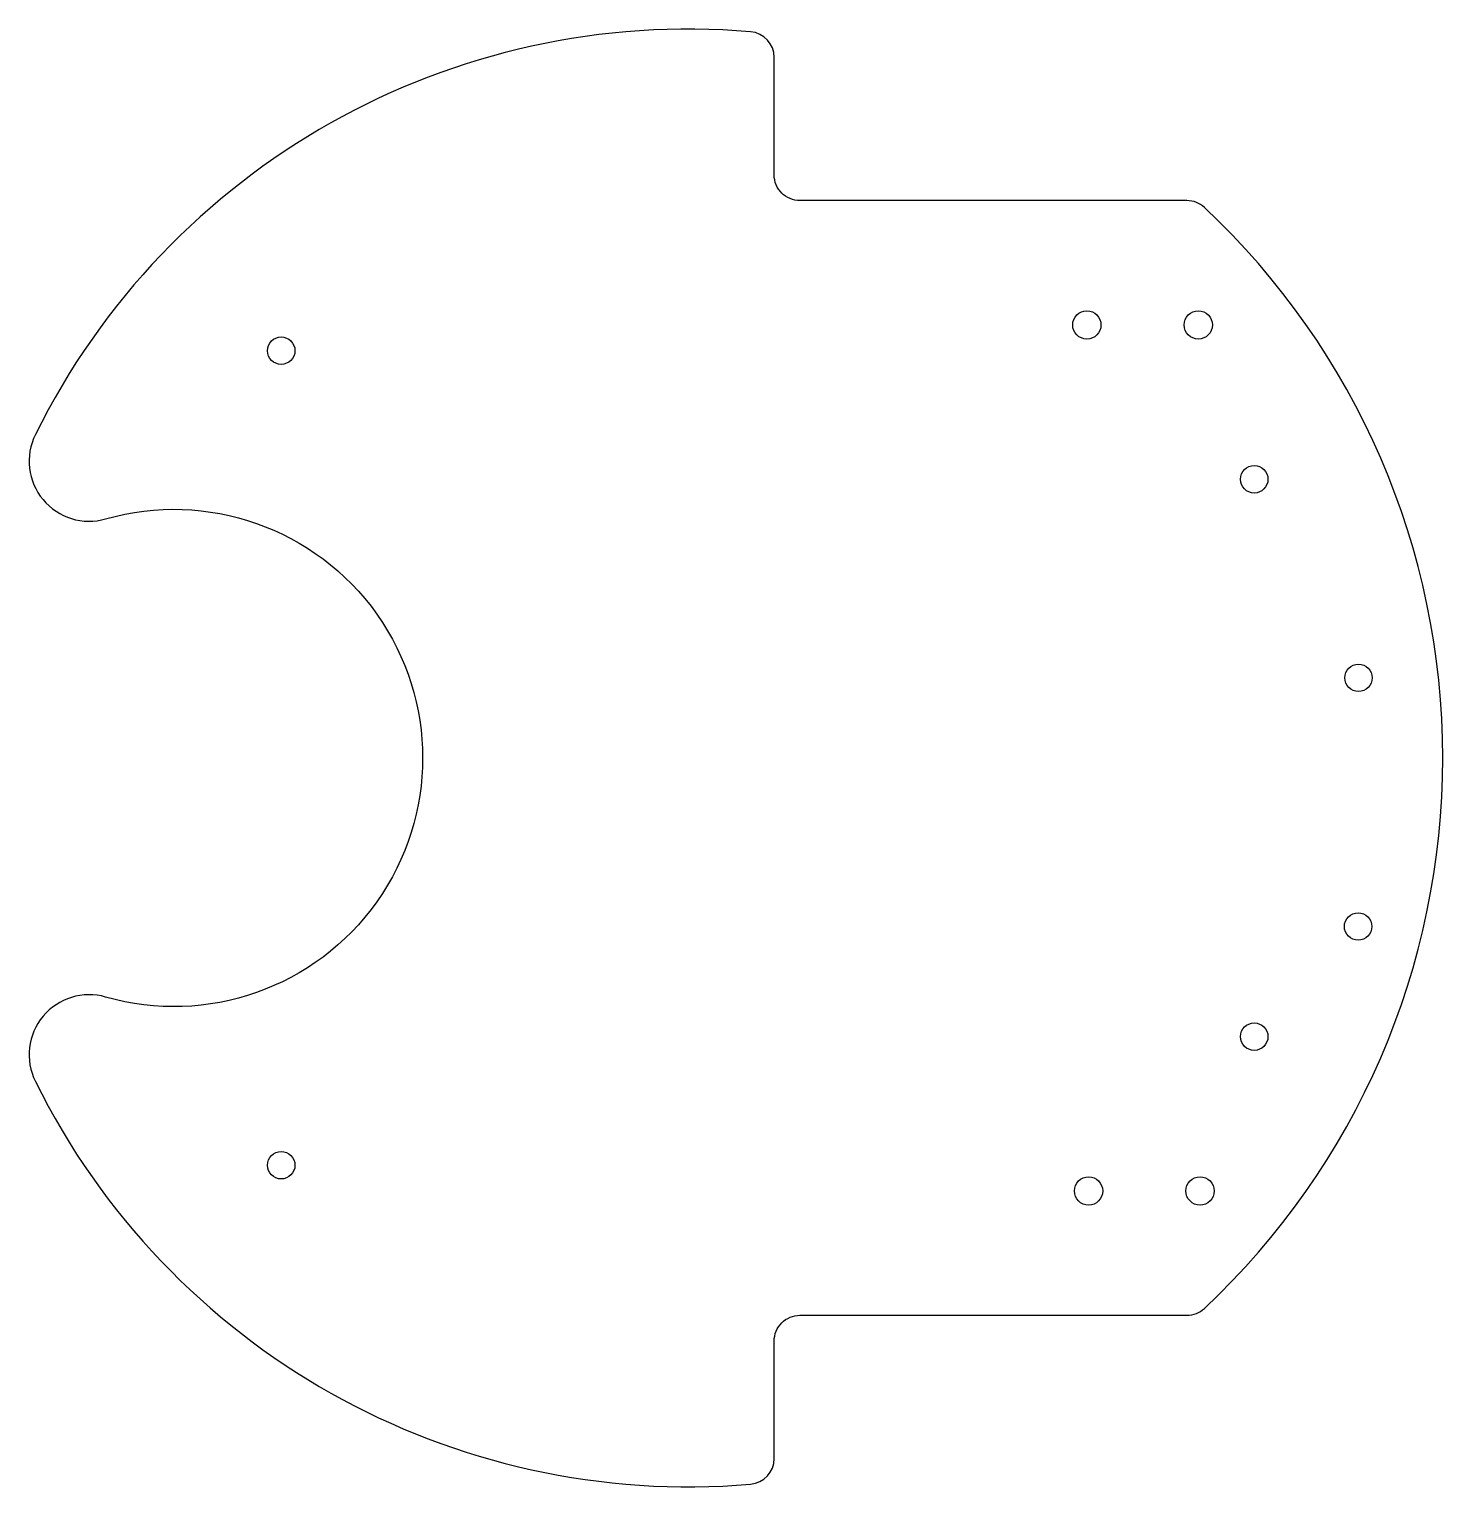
# Model space of a CAD drawing. Header units: millimetres. Extents: x -70 to 95, y -85 to 85.
import ezdxf

# ---------------------------------------------------------------- set-up
doc = ezdxf.new("R2010")
doc.units = ezdxf.units.MM
doc.layers.get('0').update_dxf_attribs({"linetype": 'CONTINUOUS'})

msp = doc.modelspace()

# ---------------------------------------------------------------- linework, layer by layer
msp.add_lwpolyline([(-69.42, 37.82, 0.651301), (-61.22, 27.98, -1.32613), (-61.22, -27.78, 0.651301), (-69.42, -37.62, 0.308376), (14.01, -84.59, 0.389396), (16.76, -81.6), (16.76, -67.9, -0.414214), (19.76, -64.9), (64.9, -64.9, 0.190592), (66.95, -64.09, 0.433123), (66.95, 64.29, 0.190592), (64.9, 65.1), (19.76, 65.1, -0.414214), (16.76, 68.1), (16.76, 81.8, 0.389396), (14.01, 84.79, 0.308376)], format="xyb", close=True)
for centre, radius in [((53.23, 50.6), 1.65), ((66.23, 50.6), 1.65), ((-40.74, 47.6), 1.6), ((72.76, 32.6), 1.6), ((84.91, 9.45), 1.6), ((84.87, -19.55), 1.6), ((72.76, -32.4), 1.6), ((-40.74, -47.4), 1.6), ((53.43, -50.4), 1.65), ((66.43, -50.4), 1.65)]:
    msp.add_circle(centre, radius)

doc.saveas('drawing.dxf')
